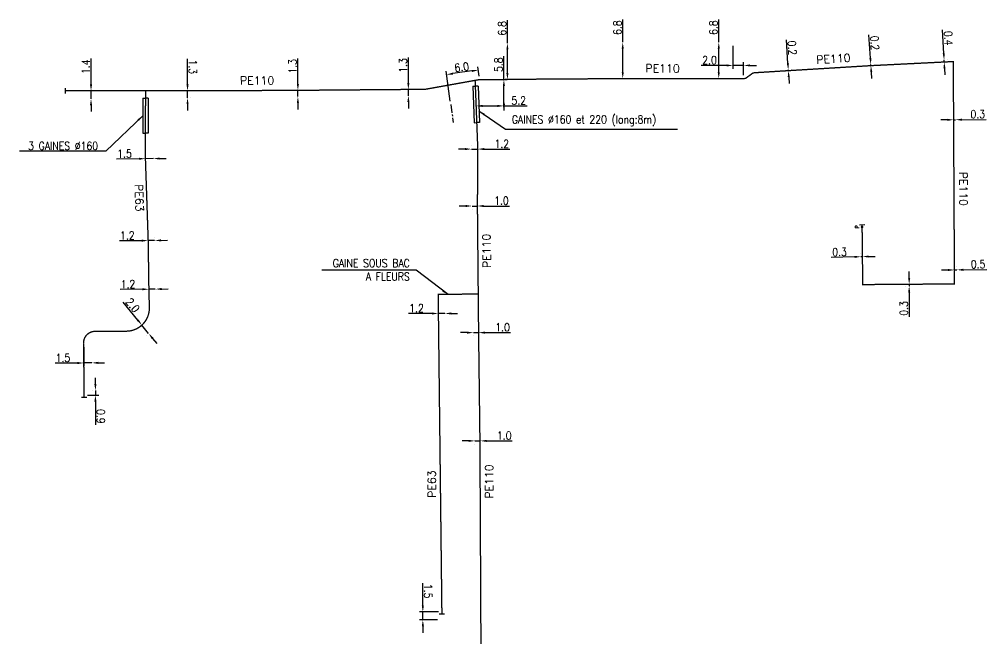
# Model space of a CAD drawing. Header units: millimetres. Extents: x 115991 to 117009, y 129000 to 129990.
# Drawn here: x 116352.8 to 116534, y 129768.2 to 129884.2 of the extents above; entities that cross this region are included whole.
import ezdxf
from ezdxf.enums import TextEntityAlignment as Align

# ---------------------------------------------------------------- set-up
doc = ezdxf.new("R2010")
doc.units = ezdxf.units.MM
doc.header["$PDMODE"] = 34
doc.linetypes.add('CENTER', pattern=[50.8, 31.75, -6.35, 6.35, -6.35])
doc.linetypes.add('L_25_PE', pattern=[2000, 1000, 1000])
doc.layers.get('0').update_dxf_attribs({"linetype": 'CONTINUOUS'})
doc.layers.get('DEFPOINTS').update_dxf_attribs({"linetype": 'CONTINUOUS'})
for name, color, linetype in [('L_150', 1, 'CONTINUOUS'), ('L_300', 7, 'CONTINUOUS'), ('L_340', 7, 'CONTINUOUS'), ('L_400', 7, 'CONTINUOUS')]:
    doc.layers.add(name, color=color, linetype=linetype)
doc.styles.add('G_ROMANS', font='ROMANS.SHX', dxfattribs={"width": 0.75})
doc.styles.get("Standard").update_dxf_attribs({"font": 'romans.shx', "width": 0.85})
doc.dimstyles.get("Standard").update_dxf_attribs({"dimtxt": 1.5, "dimasz": 1.2, "dimexe": 0.625, "dimexo": 0.625, "dimgap": 0.25, "dimtad": 1, "dimdec": 1, "dimzin": 0, "dimdsep": 46, "dimtxsty": 'Standard', "dimcen": -0.5, "dimadec": 0, "dimazin": 0, "dimtfac": 1, "dimtdec": 1, "dimtmove": 0, "dimatfit": 3, "dimfxl": 0, "dimtolj": 1, "dimtzin": 0, "dimarcsym": 0})

# ---------------------------------------------------------------- blocks, each defined once
blk = doc.blocks.new('*D6')
at = {"layer": 'DEFPOINTS', "color": 0, "linetype": 'Continuous', "transparency": 16777216}
for p in [(116431.28, 129829.11), (116431.28, 129829.11), (116432.48, 129829.11)]:
    blk.add_point(p, dxfattribs=at)
at = {"layer": 'L_150', "color": 0, "linetype": 'Continuous', "lineweight": -2, "transparency": 16777216}
for p, q in [((116430.08, 129829.11), (116425.68, 129829.11)), ((116432.48, 129829.11), (116431.28, 129829.11)), ((116433.68, 129829.11), (116434.88, 129829.11))]:
    blk.add_line(p, q, dxfattribs=at)
at = {"layer": 'L_150', "color": 0, "linetype": 'Continuous', "transparency": 16777216}
for points in [[(116430.08, 129829.31), (116430.08, 129828.91), (116431.28, 129829.11)], [(116433.68, 129829.31), (116433.68, 129828.91), (116432.48, 129829.11)]]:
    blk.add_solid(points, dxfattribs=at)
at = {"layer": 'L_150', "color": 0, "linetype": 'Continuous', "transparency": 16777216, "insert": (116427.18, 129830.11), "char_height": 1.5, "attachment_point": 5}
blk.add_mtext('\\A1;1.2', dxfattribs=at)
blk = doc.blocks.new('*D7')
at = {"layer": 'DEFPOINTS', "color": 0, "linetype": 'Continuous', "transparency": 16777216}
for p in [(116437.85, 129825.58), (116438.81, 129825.52), (116438.81, 129825.52)]:
    blk.add_point(p, dxfattribs=at)
at = {"layer": 'L_150', "color": 0, "linetype": 'Continuous', "lineweight": -2, "transparency": 16777216}
for p, q in [((116436.65, 129825.52), (116435.45, 129825.52)), ((116437.85, 129825.52), (116438.81, 129825.52)), ((116440.01, 129825.52), (116444.8, 129825.52)), ((116437.85, 129824.95), (116437.85, 129824.9))]:
    blk.add_line(p, q, dxfattribs=at)
at = {"layer": 'L_150', "color": 0, "linetype": 'Continuous', "transparency": 16777216}
for points in [[(116436.65, 129825.72), (116436.65, 129825.32), (116437.85, 129825.52)], [(116440.01, 129825.72), (116440.01, 129825.32), (116438.81, 129825.52)]]:
    blk.add_solid(points, dxfattribs=at)
at = {"layer": 'L_150', "color": 0, "linetype": 'Continuous', "transparency": 16777216, "insert": (116443.31, 129826.52), "char_height": 1.5, "attachment_point": 5}
blk.add_mtext('\\A1;1.0', dxfattribs=at)
blk = doc.blocks.new('*D8')
at = {"layer": 'DEFPOINTS', "color": 0, "linetype": 'Continuous', "transparency": 16777216}
for p in [(116366.19, 129870.87), (116366.19, 129870.87), (116366.19, 129869.35)]:
    blk.add_point(p, dxfattribs=at)
at = {"layer": 'L_150', "color": 0, "linetype": 'Continuous', "lineweight": -2, "transparency": 16777216}
for p, q in [((116366.19, 129872.07), (116366.19, 129876.89)), ((116366.19, 129869.35), (116366.19, 129870.87)), ((116366.19, 129868.15), (116366.19, 129866.95))]:
    blk.add_line(p, q, dxfattribs=at)
at = {"layer": 'L_150', "color": 0, "linetype": 'Continuous', "transparency": 16777216}
for points in [[(116365.99, 129872.07), (116366.39, 129872.07), (116366.19, 129870.87)], [(116365.99, 129868.15), (116366.39, 129868.15), (116366.19, 129869.35)]]:
    blk.add_solid(points, dxfattribs=at)
at = {"layer": 'L_150', "color": 0, "linetype": 'Continuous', "transparency": 16777216, "insert": (116365.19, 129875.37), "char_height": 1.5, "attachment_point": 5, "rotation": 90}
blk.add_mtext('\\A1;1.4', dxfattribs=at)
blk = doc.blocks.new('*D9')
at = {"layer": 'DEFPOINTS', "color": 0, "linetype": 'Continuous', "transparency": 16777216}
for p in [(116425.65, 129871.11), (116425.65, 129871.11), (116425.65, 129869.94)]:
    blk.add_point(p, dxfattribs=at)
at = {"layer": 'L_150', "color": 0, "linetype": 'Continuous', "lineweight": -2, "transparency": 16777216}
for p, q in [((116425.65, 129872.31), (116425.65, 129877.11)), ((116425.65, 129869.94), (116425.65, 129871.11)), ((116425.65, 129868.74), (116425.65, 129867.54))]:
    blk.add_line(p, q, dxfattribs=at)
at = {"layer": 'L_150', "color": 0, "linetype": 'Continuous', "transparency": 16777216}
for points in [[(116425.45, 129872.31), (116425.85, 129872.31), (116425.65, 129871.11)], [(116425.45, 129868.74), (116425.85, 129868.74), (116425.65, 129869.94)]]:
    blk.add_solid(points, dxfattribs=at)
at = {"layer": 'L_150', "color": 0, "linetype": 'Continuous', "transparency": 16777216, "insert": (116424.65, 129875.61), "char_height": 1.5, "attachment_point": 5, "rotation": 90}
blk.add_mtext('\\A1;1.3', dxfattribs=at)
blk = doc.blocks.new('*D41')
at = {"layer": 'DEFPOINTS', "color": 0, "linetype": 'Continuous', "transparency": 16777216}
for p in [(116404.95, 129870.94), (116404.95, 129870.94), (116404.95, 129869.76)]:
    blk.add_point(p, dxfattribs=at)
at = {"layer": 'L_150', "color": 0, "linetype": 'Continuous', "lineweight": -2, "transparency": 16777216}
for p, q in [((116404.95, 129872.14), (116404.95, 129876.93)), ((116404.95, 129869.76), (116404.95, 129870.94)), ((116404.95, 129868.56), (116404.95, 129867.36))]:
    blk.add_line(p, q, dxfattribs=at)
at = {"layer": 'L_150', "color": 0, "linetype": 'Continuous', "transparency": 16777216}
for points in [[(116404.75, 129872.14), (116405.15, 129872.14), (116404.95, 129870.94)], [(116404.75, 129868.56), (116405.15, 129868.56), (116404.95, 129869.76)]]:
    blk.add_solid(points, dxfattribs=at)
at = {"layer": 'L_150', "color": 0, "linetype": 'Continuous', "transparency": 16777216, "insert": (116403.95, 129875.44), "char_height": 1.5, "attachment_point": 5, "rotation": 90}
blk.add_mtext('\\A1;1.3', dxfattribs=at)
blk = doc.blocks.new('*D95')
at = {"layer": 'DEFPOINTS', "color": 0, "linetype": 'Continuous', "transparency": 16777216}
for p in [(116483.81, 129879.94), (116483.81, 129879.94), (116483.81, 129873.14)]:
    blk.add_point(p, dxfattribs=at)
at = {"layer": 'L_150', "color": 0, "linetype": 'Continuous', "lineweight": -2, "transparency": 16777216}
for p, q in [((116483.81, 129879.94), (116483.81, 129884.25)), ((116483.81, 129874.34), (116483.81, 129878.74))]:
    blk.add_line(p, q, dxfattribs=at)
at = {"layer": 'L_150', "color": 0, "linetype": 'Continuous', "transparency": 16777216}
for points in [[(116483.61, 129878.74), (116484.01, 129878.74), (116483.81, 129879.94)], [(116483.61, 129874.34), (116484.01, 129874.34), (116483.81, 129873.14)]]:
    blk.add_solid(points, dxfattribs=at)
at = {"layer": 'L_150', "color": 0, "linetype": 'Continuous', "transparency": 16777216, "insert": (116482.81, 129882.69), "char_height": 1.5, "attachment_point": 5, "rotation": 90}
blk.add_mtext('\\A1;6.8', dxfattribs=at)
blk = doc.blocks.new('*D96')
at = {"layer": 'DEFPOINTS', "color": 0, "linetype": 'Continuous', "transparency": 16777216}
for p in [(116465.82, 129879.94), (116465.82, 129879.94), (116465.82, 129873.14)]:
    blk.add_point(p, dxfattribs=at)
at = {"layer": 'L_150', "color": 0, "linetype": 'Continuous', "lineweight": -2, "transparency": 16777216}
for p, q in [((116465.82, 129879.94), (116465.82, 129884.25)), ((116465.82, 129874.34), (116465.82, 129878.74))]:
    blk.add_line(p, q, dxfattribs=at)
at = {"layer": 'L_150', "color": 0, "linetype": 'Continuous', "transparency": 16777216}
for points in [[(116465.62, 129878.74), (116466.02, 129878.74), (116465.82, 129879.94)], [(116465.62, 129874.34), (116466.02, 129874.34), (116465.82, 129873.14)]]:
    blk.add_solid(points, dxfattribs=at)
at = {"layer": 'L_150', "color": 0, "linetype": 'Continuous', "transparency": 16777216, "insert": (116464.82, 129882.69), "char_height": 1.5, "attachment_point": 5, "rotation": 90}
blk.add_mtext('\\A1;6.8', dxfattribs=at)
blk = doc.blocks.new('*D97')
at = {"layer": 'DEFPOINTS', "color": 0, "linetype": 'Continuous', "transparency": 16777216}
for p in [(116444.21, 129879.8), (116444.21, 129879.8), (116444.21, 129873)]:
    blk.add_point(p, dxfattribs=at)
at = {"layer": 'L_150', "color": 0, "linetype": 'Continuous', "lineweight": -2, "transparency": 16777216}
for p, q in [((116444.21, 129879.8), (116444.21, 129884.11)), ((116444.21, 129874.2), (116444.21, 129878.6))]:
    blk.add_line(p, q, dxfattribs=at)
at = {"layer": 'L_150', "color": 0, "linetype": 'Continuous', "transparency": 16777216}
for points in [[(116444.01, 129878.6), (116444.41, 129878.6), (116444.21, 129879.8)], [(116444.01, 129874.2), (116444.41, 129874.2), (116444.21, 129873)]]:
    blk.add_solid(points, dxfattribs=at)
at = {"layer": 'L_150', "color": 0, "linetype": 'Continuous', "transparency": 16777216, "insert": (116443.21, 129882.56), "char_height": 1.5, "attachment_point": 5, "rotation": 90}
blk.add_mtext('\\A1;6.8', dxfattribs=at)
blk = doc.blocks.new('*D98')
at = {"layer": 'DEFPOINTS', "color": 0, "linetype": 'Continuous', "transparency": 16777216}
for p in [(116486.47, 129879.94), (116486.47, 129875.61), (116488.47, 129873.14)]:
    blk.add_point(p, dxfattribs=at)
at = {"layer": 'L_150', "color": 0, "linetype": 'Continuous', "lineweight": -2, "transparency": 16777216}
for p, q in [((116486.47, 129879.31), (116486.47, 129874.98)), ((116488.47, 129873.76), (116488.47, 129876.23)), ((116485.27, 129875.61), (116480.5, 129875.61)), ((116488.47, 129875.61), (116486.47, 129875.61)), ((116489.67, 129875.61), (116490.87, 129875.61))]:
    blk.add_line(p, q, dxfattribs=at)
at = {"layer": 'L_150', "color": 0, "linetype": 'Continuous', "transparency": 16777216}
for points in [[(116485.27, 129875.81), (116485.27, 129875.41), (116486.47, 129875.61)], [(116489.67, 129875.81), (116489.67, 129875.41), (116488.47, 129875.61)]]:
    blk.add_solid(points, dxfattribs=at)
at = {"layer": 'L_150', "color": 0, "linetype": 'Continuous', "transparency": 16777216, "insert": (116482.09, 129876.61), "char_height": 1.5, "attachment_point": 5}
blk.add_mtext('\\A1;2.0', dxfattribs=at)
blk = doc.blocks.new('*D99')
at = {"layer": 'DEFPOINTS', "color": 0, "linetype": 'Continuous', "transparency": 16777216}
for p in [(116439, 129872.96), (116443.55, 129867.16), (116443.55, 129867.16)]:
    blk.add_point(p, dxfattribs=at)
at = {"layer": 'L_150', "color": 0, "linetype": 'Continuous', "lineweight": -2, "transparency": 16777216}
for p, q in [((116443.55, 129872.96), (116443.55, 129877.33)), ((116439.62, 129872.96), (116444.17, 129872.96)), ((116443.55, 129868.36), (116443.55, 129871.76))]:
    blk.add_line(p, q, dxfattribs=at)
at = {"layer": 'L_150', "color": 0, "linetype": 'Continuous', "transparency": 16777216}
for points in [[(116443.35, 129871.76), (116443.75, 129871.76), (116443.55, 129872.96)], [(116443.35, 129868.36), (116443.75, 129868.36), (116443.55, 129867.16)]]:
    blk.add_solid(points, dxfattribs=at)
at = {"layer": 'L_150', "color": 0, "linetype": 'Continuous', "transparency": 16777216, "insert": (116442.55, 129875.75), "char_height": 1.5, "attachment_point": 5, "rotation": 90}
blk.add_mtext('\\A1;5.8', dxfattribs=at)
blk = doc.blocks.new('*D100')
at = {"layer": 'DEFPOINTS', "color": 0, "linetype": 'Continuous', "transparency": 16777216}
for p in [(116432.81, 129873.9), (116439, 129872.96), (116433.59, 129868.31)]:
    blk.add_point(p, dxfattribs=at)
at = {"layer": 'L_150', "color": 0, "linetype": 'Continuous', "lineweight": -2, "transparency": 16777216}
for p, q in [((116433.5, 129868.93), (116432.72, 129874.52)), ((116437.56, 129874.57), (116434, 129874.07)), ((116438.91, 129873.58), (116438.66, 129875.35))]:
    blk.add_line(p, q, dxfattribs=at)
at = {"layer": 'L_150', "color": 0, "linetype": 'Continuous', "transparency": 16777216}
for points in [[(116437.53, 129874.77), (116437.59, 129874.37), (116438.75, 129874.74)], [(116433.97, 129874.27), (116434.02, 129873.87), (116432.81, 129873.9)]]:
    blk.add_solid(points, dxfattribs=at)
at = {"layer": 'L_150', "color": 0, "linetype": 'Continuous', "transparency": 16777216, "insert": (116435.64, 129875.31), "char_height": 1.5, "attachment_point": 5, "rotation": 7.9682}
blk.add_mtext('\\A1;6.0', dxfattribs=at)
blk = doc.blocks.new('*D101')
at = {"layer": 'DEFPOINTS', "color": 0, "linetype": 'Continuous', "transparency": 16777216}
for p in [(116438.35, 129868.02), (116443.55, 129868.02), (116443.55, 129867.16)]:
    blk.add_point(p, dxfattribs=at)
at = {"layer": 'L_150', "color": 0, "linetype": 'Continuous', "lineweight": -2, "transparency": 16777216}
for p, q in [((116439.55, 129868.02), (116442.35, 129868.02)), ((116443.55, 129867.79), (116443.55, 129868.64)), ((116443.55, 129868.02), (116447.92, 129868.02))]:
    blk.add_line(p, q, dxfattribs=at)
at = {"layer": 'L_150', "color": 0, "linetype": 'Continuous', "transparency": 16777216}
for points in [[(116439.55, 129868.22), (116439.55, 129867.82), (116438.35, 129868.02)], [(116442.35, 129868.22), (116442.35, 129867.82), (116443.55, 129868.02)]]:
    blk.add_solid(points, dxfattribs=at)
at = {"layer": 'L_150', "color": 0, "linetype": 'Continuous', "transparency": 16777216, "insert": (116446.33, 129869.02), "char_height": 1.5, "attachment_point": 5}
blk.add_mtext('\\A1;5.2', dxfattribs=at)
blk = doc.blocks.new('L_340_07')
at = {"color": 0, "linetype": 'Continuous', "const_width": 0.25, "flags": 128}
blk.add_lwpolyline([(0, 0), (1.25, 0)], dxfattribs=at)
at = {"color": 0, "linetype": 'Continuous', "flags": 128}
blk.add_lwpolyline([(1.25, -0.5), (1.25, 0.5)], dxfattribs=at)
at = {"color": 0, "linetype": 'Continuous', "style": 'G_ROMANS', "width": 0.75, "flags": 3}
for tag, p in [('DEF_LEG', (0.72, -3.47)), ('DEF_COUP', (0.72, -5.97)), ('DEF_TYPE', (0.72, -8.47))]:
    blk.add_attdef(tag, text='', height=1.2, dxfattribs=at).set_placement(p, align=Align.MIDDLE)
blk = doc.blocks.new('L_300_12')
at = {"color": 0, "linetype": 'Continuous', "const_width": 0.497, "flags": 128}
blk.add_lwpolyline([(-0.25, 0, 1), (0.25, 0, 1)], format="xyb", close=True, dxfattribs=at)
at = {"color": 0, "linetype": 'Continuous', "style": 'G_ROMANS', "width": 0.75}
blk.add_text('P', height=1.5, dxfattribs=at).set_placement((0, 1.85), align=Align.MIDDLE)
at = {"color": 0, "linetype": 'Continuous', "style": 'G_ROMANS', "width": 0.75, "flags": 3}
for tag, p in [('DEF_COUP', (0, -7.5)), ('DEF_LEG', (0, -5)), ('DEF_TYPE', (0, -10))]:
    blk.add_attdef(tag, text='', height=1.2, dxfattribs=at).set_placement(p, align=Align.MIDDLE)
blk = doc.blocks.new('*D102')
at = {"layer": 'DEFPOINTS', "color": 0, "linetype": 'Continuous', "transparency": 16777216}
for p in [(116376.9, 129842.78), (116378.1, 129842.79), (116378.1, 129842.79)]:
    blk.add_point(p, dxfattribs=at)
at = {"layer": 'L_150', "color": 0, "linetype": 'Continuous', "lineweight": -2, "transparency": 16777216}
for p, q in [((116375.7, 129842.76), (116371.51, 129842.7)), ((116376.89, 129843.4), (116376.89, 129843.4)), ((116378.1, 129842.79), (116376.9, 129842.78)), ((116378.09, 129843.42), (116378.09, 129843.42)), ((116379.3, 129842.81), (116380.5, 129842.83))]:
    blk.add_line(p, q, dxfattribs=at)
at = {"layer": 'L_150', "color": 0, "linetype": 'Continuous', "transparency": 16777216}
for points in [[(116375.7, 129842.96), (116375.7, 129842.56), (116376.9, 129842.78)], [(116379.3, 129843.01), (116379.3, 129842.61), (116378.1, 129842.79)]]:
    blk.add_solid(points, dxfattribs=at)
at = {"layer": 'L_150', "color": 0, "linetype": 'Continuous', "transparency": 16777216, "insert": (116372.99, 129843.72), "char_height": 1.5, "attachment_point": 5, "rotation": 0.813}
blk.add_mtext('\\A1;1.2', dxfattribs=at)
blk = doc.blocks.new('*D103')
at = {"layer": 'DEFPOINTS', "color": 0, "linetype": 'Continuous', "transparency": 16777216}
for p in [(116377.03, 129833.66), (116378.23, 129833.68), (116378.23, 129833.68)]:
    blk.add_point(p, dxfattribs=at)
at = {"layer": 'L_150', "color": 0, "linetype": 'Continuous', "lineweight": -2, "transparency": 16777216}
for p, q in [((116375.83, 129833.65), (116371.64, 129833.59)), ((116378.23, 129833.68), (116377.03, 129833.66)), ((116379.43, 129833.7), (116380.63, 129833.72))]:
    blk.add_line(p, q, dxfattribs=at)
at = {"layer": 'L_150', "color": 0, "linetype": 'Continuous', "transparency": 16777216}
for points in [[(116375.83, 129833.85), (116375.83, 129833.45), (116377.03, 129833.66)], [(116379.43, 129833.9), (116379.43, 129833.5), (116378.23, 129833.68)]]:
    blk.add_solid(points, dxfattribs=at)
at = {"layer": 'L_150', "color": 0, "linetype": 'Continuous', "transparency": 16777216, "insert": (116373.12, 129834.61), "char_height": 1.5, "attachment_point": 5, "rotation": 0.813}
blk.add_mtext('\\A1;1.2', dxfattribs=at)
blk = doc.blocks.new('*D104')
at = {"layer": 'DEFPOINTS', "color": 0, "linetype": 'Continuous', "transparency": 16777216}
for p in [(116364.8, 129823.42), (116366.34, 129819.85), (116366.34, 129819.85)]:
    blk.add_point(p, dxfattribs=at)
at = {"layer": 'L_150', "color": 0, "linetype": 'Continuous', "lineweight": -2, "transparency": 16777216}
for p, q in [((116364.81, 129822.8), (116364.84, 129819.21)), ((116363.64, 129819.82), (116359.45, 129819.79)), ((116366.34, 129819.85), (116364.84, 129819.84)), ((116367.54, 129819.86), (116368.74, 129819.87))]:
    blk.add_line(p, q, dxfattribs=at)
at = {"layer": 'L_150', "color": 0, "linetype": 'Continuous', "transparency": 16777216}
for points in [[(116363.63, 129820.02), (116363.64, 129819.62), (116364.84, 129819.84)], [(116367.53, 129820.06), (116367.54, 129819.66), (116366.34, 129819.85)]]:
    blk.add_solid(points, dxfattribs=at)
at = {"layer": 'L_150', "color": 0, "linetype": 'Continuous', "transparency": 16777216, "insert": (116360.93, 129820.8), "char_height": 1.5, "attachment_point": 5, "rotation": 0.5362}
blk.add_mtext('\\A1;1.5', dxfattribs=at)
blk = doc.blocks.new('*D105')
at = {"layer": 'DEFPOINTS', "color": 0, "linetype": 'Continuous', "transparency": 16777216}
for p in [(116367.01, 129814.68), (116367.01, 129814.68), (116364.89, 129813.78)]:
    blk.add_point(p, dxfattribs=at)
at = {"layer": 'L_340', "color": 0, "linetype": 'Continuous', "lineweight": -2, "transparency": 16777216}
for p, q in [((116367.01, 129815.88), (116367.01, 129817.08)), ((116366.38, 129814.68), (116366.38, 129814.68)), ((116367.01, 129814.68), (116367.01, 129813.78)), ((116365.52, 129813.78), (116367.64, 129813.79)), ((116367.01, 129812.58), (116367.02, 129808.27))]:
    blk.add_line(p, q, dxfattribs=at)
at = {"layer": 'L_340', "color": 0, "linetype": 'Continuous', "transparency": 16777216}
for points in [[(116367.21, 129815.88), (116366.81, 129815.88), (116367.01, 129814.68)], [(116367.21, 129812.58), (116366.81, 129812.58), (116367.01, 129813.78)]]:
    blk.add_solid(points, dxfattribs=at)
at = {"layer": 'L_340', "color": 0, "linetype": 'Continuous', "transparency": 16777216, "insert": (116368.02, 129809.83), "char_height": 1.5, "attachment_point": 5, "rotation": 270.1043}
blk.add_mtext('\\A1;0.9', dxfattribs=at)
blk = doc.blocks.new('*D106')
at = {"layer": 'DEFPOINTS', "color": 0, "linetype": 'Continuous', "transparency": 16777216}
for p in [(116431.93, 129773.17), (116428.36, 129771.67), (116431.75, 129771.67)]:
    blk.add_point(p, dxfattribs=at)
at = {"layer": 'L_300', "color": 0, "linetype": 'Continuous', "lineweight": -2, "transparency": 16777216}
for p, q in [((116428.36, 129774.37), (116428.36, 129778.56)), ((116431.31, 129773.17), (116427.74, 129773.17)), ((116428.36, 129771.67), (116428.36, 129773.17)), ((116431.13, 129771.67), (116427.74, 129771.67)), ((116428.37, 129770.47), (116428.37, 129769.27))]:
    blk.add_line(p, q, dxfattribs=at)
at = {"layer": 'L_300', "color": 0, "linetype": 'Continuous', "transparency": 16777216}
for points in [[(116428.56, 129774.37), (116428.16, 129774.37), (116428.36, 129773.17)], [(116428.57, 129770.47), (116428.17, 129770.47), (116428.36, 129771.67)]]:
    blk.add_solid(points, dxfattribs=at)
at = {"layer": 'L_300', "color": 0, "linetype": 'Continuous', "transparency": 16777216, "insert": (116429.36, 129777.07), "char_height": 1.5, "attachment_point": 5, "rotation": 270.0421}
blk.add_mtext('\\A1;1.5', dxfattribs=at)
blk = doc.blocks.new('*D581')
at = {"layer": 'DEFPOINTS', "color": 0, "linetype": 'Continuous', "transparency": 16777216}
for p in [(116384.27, 129870.85), (116384.27, 129869.55), (116384.27, 129869.55)]:
    blk.add_point(p, dxfattribs=at)
at = {"layer": 'L_150', "color": 0, "linetype": 'Continuous', "lineweight": -2, "transparency": 16777216}
for p, q in [((116384.27, 129872.05), (116384.27, 129876.84)), ((116384.27, 129869.55), (116384.27, 129870.85)), ((116384.9, 129870.85), (116384.9, 129870.85)), ((116384.9, 129869.55), (116384.9, 129869.55)), ((116384.27, 129868.35), (116384.27, 129867.15))]:
    blk.add_line(p, q, dxfattribs=at)
at = {"layer": 'L_150', "color": 0, "linetype": 'Continuous', "transparency": 16777216}
for points in [[(116384.47, 129872.05), (116384.07, 129872.05), (116384.27, 129870.85)], [(116384.47, 129868.35), (116384.07, 129868.35), (116384.27, 129869.55)]]:
    blk.add_solid(points, dxfattribs=at)
at = {"layer": 'L_150', "color": 0, "linetype": 'Continuous', "transparency": 16777216, "insert": (116385.27, 129875.35), "char_height": 1.5, "attachment_point": 5, "rotation": 270.0009}
blk.add_mtext('\\A1;1.3', dxfattribs=at)
blk = doc.blocks.new('*D582')
at = {"layer": 'DEFPOINTS', "color": 0, "linetype": 'Continuous', "transparency": 16777216}
for p in [(116376.38, 129858.13), (116377.88, 129858.15), (116377.88, 129858.15)]:
    blk.add_point(p, dxfattribs=at)
at = {"layer": 'L_150', "color": 0, "linetype": 'Continuous', "lineweight": -2, "transparency": 16777216}
for p, q in [((116375.18, 129858.11), (116370.99, 129858.05)), ((116377.88, 129858.15), (116376.38, 129858.13)), ((116379.08, 129858.16), (116380.28, 129858.18))]:
    blk.add_line(p, q, dxfattribs=at)
at = {"layer": 'L_150', "color": 0, "linetype": 'Continuous', "transparency": 16777216}
for points in [[(116375.18, 129858.31), (116375.18, 129857.91), (116376.38, 129858.13)], [(116379.08, 129858.36), (116379.08, 129857.96), (116377.88, 129858.15)]]:
    blk.add_solid(points, dxfattribs=at)
at = {"layer": 'L_150', "color": 0, "linetype": 'Continuous', "transparency": 16777216, "insert": (116372.47, 129859.07), "char_height": 1.5, "attachment_point": 5, "rotation": 0.813}
blk.add_mtext('\\A1;1.5', dxfattribs=at)
blk = doc.blocks.new('*D583')
at = {"layer": 'DEFPOINTS', "color": 0, "linetype": 'Continuous', "transparency": 16777216}
for p in [(116375.72, 129826.93), (116376.98, 129825.37), (116376.98, 129825.37)]:
    blk.add_point(p, dxfattribs=at)
at = {"layer": 'L_150', "color": 0, "linetype": 'Continuous', "lineweight": -2, "transparency": 16777216}
for p, q in [((116374.97, 129827.86), (116372.22, 129831.26)), ((116375.23, 129826.54), (116375.23, 129826.54)), ((116376.98, 129825.37), (116375.72, 129826.93)), ((116376.49, 129824.98), (116376.49, 129824.98)), ((116377.73, 129824.44), (116378.49, 129823.51))]:
    blk.add_line(p, q, dxfattribs=at)
at = {"layer": 'L_150', "color": 0, "linetype": 'Continuous', "transparency": 16777216}
for points in [[(116375.12, 129827.99), (116374.81, 129827.74), (116375.72, 129826.93)], [(116377.89, 129824.57), (116377.58, 129824.31), (116376.98, 129825.37)]]:
    blk.add_solid(points, dxfattribs=at)
at = {"layer": 'L_150', "color": 0, "linetype": 'Continuous', "transparency": 16777216, "insert": (116373.99, 129830.66), "char_height": 1.5, "attachment_point": 5, "rotation": 308.9436}
blk.add_mtext('\\A1;2.0', dxfattribs=at)
blk = doc.blocks.new('*D584')
at = {"layer": 'DEFPOINTS', "color": 0, "linetype": 'Continuous', "transparency": 16777216}
for p in [(116437.46, 129859.93), (116437.46, 129859.93), (116438.66, 129859.93)]:
    blk.add_point(p, dxfattribs=at)
at = {"layer": 'L_150', "color": 0, "linetype": 'Continuous', "lineweight": -2, "transparency": 16777216}
for p, q in [((116436.26, 129859.93), (116435.06, 129859.93)), ((116437.46, 129860.56), (116437.46, 129860.56)), ((116437.46, 129859.93), (116438.66, 129859.93)), ((116438.66, 129860.56), (116438.66, 129860.56)), ((116439.86, 129859.93), (116444.66, 129859.93))]:
    blk.add_line(p, q, dxfattribs=at)
at = {"layer": 'L_150', "color": 0, "linetype": 'Continuous', "transparency": 16777216}
for points in [[(116436.26, 129860.13), (116436.26, 129859.73), (116437.46, 129859.93)], [(116439.86, 129860.13), (116439.86, 129859.73), (116438.66, 129859.93)]]:
    blk.add_solid(points, dxfattribs=at)
at = {"layer": 'L_150', "color": 0, "linetype": 'Continuous', "transparency": 16777216, "insert": (116443.16, 129860.93), "char_height": 1.5, "attachment_point": 5, "rotation": 359.9965}
blk.add_mtext('\\A1;1.2', dxfattribs=at)
blk = doc.blocks.new('*D585')
at = {"layer": 'DEFPOINTS', "color": 0, "linetype": 'Continuous', "transparency": 16777216}
for p in [(116437.59, 129849.26), (116437.59, 129849.26), (116438.59, 129849.26)]:
    blk.add_point(p, dxfattribs=at)
at = {"layer": 'L_150', "color": 0, "linetype": 'Continuous', "lineweight": -2, "transparency": 16777216}
for p, q in [((116436.39, 129849.26), (116435.19, 129849.26)), ((116437.59, 129849.26), (116438.59, 129849.26)), ((116439.79, 129849.26), (116444.58, 129849.26)), ((116437.59, 129848.63), (116437.59, 129848.63)), ((116438.59, 129848.63), (116438.59, 129848.63))]:
    blk.add_line(p, q, dxfattribs=at)
at = {"layer": 'L_150', "color": 0, "linetype": 'Continuous', "transparency": 16777216}
for points in [[(116436.39, 129849.46), (116436.39, 129849.06), (116437.59, 129849.26)], [(116439.79, 129849.46), (116439.79, 129849.06), (116438.59, 129849.26)]]:
    blk.add_solid(points, dxfattribs=at)
at = {"layer": 'L_150', "color": 0, "linetype": 'Continuous', "transparency": 16777216, "insert": (116443.09, 129850.26), "char_height": 1.5, "attachment_point": 5, "rotation": 0.0034}
blk.add_mtext('\\A1;1.0', dxfattribs=at)
blk = doc.blocks.new('*D586')
at = {"layer": 'DEFPOINTS', "color": 0, "linetype": 'Continuous', "transparency": 16777216}
for p in [(116438.06, 129805.28), (116438.06, 129805.28), (116439.06, 129805.28)]:
    blk.add_point(p, dxfattribs=at)
at = {"layer": 'L_150', "color": 0, "linetype": 'Continuous', "lineweight": -2, "transparency": 16777216}
for p, q in [((116436.92, 129805.23), (116435.72, 129805.23)), ((116438.12, 129805.23), (116439.12, 129805.23)), ((116438.12, 129804.6), (116438.12, 129804.6)), ((116439.12, 129804.6), (116439.12, 129804.6)), ((116440.32, 129805.23), (116445.11, 129805.23))]:
    blk.add_line(p, q, dxfattribs=at)
at = {"layer": 'L_150', "color": 0, "linetype": 'Continuous', "transparency": 16777216}
for points in [[(116436.92, 129805.43), (116436.92, 129805.03), (116438.12, 129805.23)], [(116440.32, 129805.43), (116440.32, 129805.03), (116439.12, 129805.23)]]:
    blk.add_solid(points, dxfattribs=at)
at = {"layer": 'L_150', "color": 0, "linetype": 'Continuous', "transparency": 16777216, "insert": (116443.62, 129806.23), "char_height": 1.5, "attachment_point": 5, "rotation": 360}
blk.add_mtext('\\A1;1.0', dxfattribs=at)
blk = doc.blocks.new('*D617')
at = {"layer": 'DEFPOINTS', "color": 0, "linetype": 'Continuous', "transparency": 16777216}
for p in [(116496.84, 129874.79), (116496.84, 129874.79), (116496.85, 129874.63)]:
    blk.add_point(p, dxfattribs=at)
at = {"layer": 'L_150', "color": 0, "linetype": 'Continuous', "lineweight": -2, "transparency": 16777216}
for p, q in [((116496.76, 129875.98), (116496.48, 129880.42)), ((116496.85, 129874.63), (116496.84, 129874.79)), ((116497.46, 129874.83), (116497.46, 129874.83)), ((116497.47, 129874.67), (116497.47, 129874.67)), ((116496.93, 129873.43), (116497, 129872.23))]:
    blk.add_line(p, q, dxfattribs=at)
at = {"layer": 'L_150', "color": 0, "linetype": 'Continuous', "transparency": 16777216}
for points in [[(116496.96, 129876), (116496.56, 129875.97), (116496.84, 129874.79)], [(116497.13, 129873.44), (116496.73, 129873.42), (116496.85, 129874.63)]]:
    blk.add_solid(points, dxfattribs=at)
at = {"layer": 'L_150', "color": 0, "linetype": 'Continuous', "transparency": 16777216, "insert": (116497.58, 129878.9), "char_height": 1.5, "attachment_point": 5, "rotation": 273.6703}
blk.add_mtext('\\A1;0.2', dxfattribs=at)
blk = doc.blocks.new('*D618')
at = {"layer": 'DEFPOINTS', "color": 0, "linetype": 'Continuous', "transparency": 16777216}
for p in [(116526.03, 129876.66), (116526.05, 129876.25), (116526.05, 129876.25)]:
    blk.add_point(p, dxfattribs=at)
at = {"layer": 'L_150', "color": 0, "linetype": 'Continuous', "lineweight": -2, "transparency": 16777216}
for p, q in [((116525.97, 129877.86), (116525.76, 129882.28)), ((116526.05, 129876.25), (116526.03, 129876.66)), ((116526.65, 129876.69), (116526.65, 129876.69)), ((116526.67, 129876.28), (116526.67, 129876.28)), ((116526.1, 129875.05), (116526.16, 129873.86))]:
    blk.add_line(p, q, dxfattribs=at)
at = {"layer": 'L_150', "color": 0, "linetype": 'Continuous', "transparency": 16777216}
for points in [[(116526.17, 129877.87), (116525.77, 129877.85), (116526.03, 129876.66)], [(116526.3, 129875.06), (116525.9, 129875.04), (116526.05, 129876.25)]]:
    blk.add_solid(points, dxfattribs=at)
at = {"layer": 'L_150', "color": 0, "linetype": 'Continuous', "transparency": 16777216, "insert": (116526.83, 129880.72), "char_height": 1.5, "attachment_point": 5, "rotation": 272.741}
blk.add_mtext('\\A1;0.4', dxfattribs=at)
blk = doc.blocks.new('*D619')
at = {"layer": 'DEFPOINTS', "color": 0, "linetype": 'Continuous', "transparency": 16777216}
for p in [(116512.3, 129875.78), (116512.3, 129875.78), (116512.31, 129875.57)]:
    blk.add_point(p, dxfattribs=at)
at = {"layer": 'L_150', "color": 0, "linetype": 'Continuous', "lineweight": -2, "transparency": 16777216}
for p, q in [((116512.22, 129876.97), (116511.94, 129881.34)), ((116512.31, 129875.57), (116512.3, 129875.78)), ((116512.39, 129874.37), (116512.46, 129873.17))]:
    blk.add_line(p, q, dxfattribs=at)
at = {"layer": 'L_150', "color": 0, "linetype": 'Continuous', "transparency": 16777216}
for points in [[(116512.42, 129876.99), (116512.02, 129876.96), (116512.3, 129875.78)], [(116512.59, 129874.38), (116512.19, 129874.36), (116512.31, 129875.57)]]:
    blk.add_solid(points, dxfattribs=at)
at = {"layer": 'L_150', "color": 0, "linetype": 'Continuous', "transparency": 16777216, "insert": (116513.04, 129879.82), "char_height": 1.5, "attachment_point": 5, "rotation": 273.6703}
blk.add_mtext('\\A1;0.2', dxfattribs=at)
blk = doc.blocks.new('*D620')
at = {"layer": 'DEFPOINTS', "color": 0, "linetype": 'Continuous', "transparency": 16777216}
for p in [(116527.81, 129865.42), (116528.16, 129865.43), (116528.16, 129865.43)]:
    blk.add_point(p, dxfattribs=at)
at = {"layer": 'L_150', "color": 0, "linetype": 'Continuous', "lineweight": -2, "transparency": 16777216}
for p, q in [((116526.61, 129865.41), (116525.41, 129865.39)), ((116527.81, 129865.42), (116528.16, 129865.43)), ((116529.36, 129865.44), (116533.93, 129865.49))]:
    blk.add_line(p, q, dxfattribs=at)
at = {"layer": 'L_150', "color": 0, "linetype": 'Continuous', "transparency": 16777216}
for points in [[(116526.61, 129865.61), (116526.62, 129865.21), (116527.81, 129865.42)], [(116529.36, 129865.64), (116529.37, 129865.24), (116528.16, 129865.43)]]:
    blk.add_solid(points, dxfattribs=at)
at = {"layer": 'L_150', "color": 0, "linetype": 'Continuous', "transparency": 16777216, "insert": (116532.34, 129866.48), "char_height": 1.5, "attachment_point": 5, "rotation": 0.6708}
blk.add_mtext('\\A1;0.3', dxfattribs=at)
blk = doc.blocks.new('*D621')
at = {"layer": 'DEFPOINTS', "color": 0, "linetype": 'Continuous', "transparency": 16777216}
for p in [(116527.96, 129837.28), (116528.44, 129837.29), (116528.44, 129837.29)]:
    blk.add_point(p, dxfattribs=at)
at = {"layer": 'L_150', "color": 0, "linetype": 'Continuous', "lineweight": -2, "transparency": 16777216}
for p, q in [((116526.76, 129837.26), (116525.56, 129837.25)), ((116527.95, 129837.9), (116527.95, 129837.9)), ((116527.96, 129837.28), (116528.44, 129837.29)), ((116528.43, 129837.91), (116528.43, 129837.91)), ((116529.64, 129837.3), (116534.01, 129837.35))]:
    blk.add_line(p, q, dxfattribs=at)
at = {"layer": 'L_150', "color": 0, "linetype": 'Continuous', "transparency": 16777216}
for points in [[(116526.76, 129837.46), (116526.76, 129837.06), (116527.96, 129837.28)], [(116529.63, 129837.5), (116529.64, 129837.1), (116528.44, 129837.29)]]:
    blk.add_solid(points, dxfattribs=at)
at = {"layer": 'L_150', "color": 0, "linetype": 'Continuous', "transparency": 16777216, "insert": (116532.41, 129838.33), "char_height": 1.5, "attachment_point": 5, "rotation": 0.6946}
blk.add_mtext('\\A1;0.5', dxfattribs=at)
blk = doc.blocks.new('*D622')
at = {"layer": 'DEFPOINTS', "color": 0, "linetype": 'Continuous', "transparency": 16777216}
for p in [(116519.49, 129834.59), (116519.49, 129834.59), (116519.49, 129834.25)]:
    blk.add_point(p, dxfattribs=at)
at = {"layer": 'L_150', "color": 0, "linetype": 'Continuous', "lineweight": -2, "transparency": 16777216}
for p, q in [((116519.49, 129835.79), (116519.49, 129836.99)), ((116518.87, 129834.59), (116518.87, 129834.59)), ((116519.49, 129834.59), (116519.49, 129834.25)), ((116518.87, 129834.25), (116518.87, 129834.25)), ((116519.49, 129833.05), (116519.49, 129828.48))]:
    blk.add_line(p, q, dxfattribs=at)
at = {"layer": 'L_150', "color": 0, "linetype": 'Continuous', "transparency": 16777216}
for points in [[(116519.29, 129835.79), (116519.69, 129835.79), (116519.49, 129834.59)], [(116519.29, 129833.05), (116519.69, 129833.05), (116519.49, 129834.25)]]:
    blk.add_solid(points, dxfattribs=at)
at = {"layer": 'L_150', "color": 0, "linetype": 'Continuous', "transparency": 16777216, "insert": (116518.49, 129830.06), "char_height": 1.5, "attachment_point": 5, "rotation": 89.9735}
blk.add_mtext('\\A1;0.3', dxfattribs=at)
blk = doc.blocks.new('*D623')
at = {"layer": 'DEFPOINTS', "color": 0, "linetype": 'Continuous', "transparency": 16777216}
for p in [(116510.45, 129839.75), (116510.73, 129839.76), (116510.73, 129839.76)]:
    blk.add_point(p, dxfattribs=at)
at = {"layer": 'L_150', "color": 0, "linetype": 'Continuous', "lineweight": -2, "transparency": 16777216}
for p, q in [((116510.44, 129840.37), (116510.44, 129840.37)), ((116510.71, 129840.38), (116510.71, 129840.38)), ((116509.25, 129839.72), (116504.88, 129839.6)), ((116510.73, 129839.76), (116510.45, 129839.75)), ((116511.93, 129839.79), (116513.12, 129839.82))]:
    blk.add_line(p, q, dxfattribs=at)
at = {"layer": 'L_150', "color": 0, "linetype": 'Continuous', "transparency": 16777216}
for points in [[(116509.25, 129839.92), (116509.26, 129839.52), (116510.45, 129839.75)], [(116511.92, 129839.99), (116511.93, 129839.59), (116510.73, 129839.76)]]:
    blk.add_solid(points, dxfattribs=at)
at = {"layer": 'L_150', "color": 0, "linetype": 'Continuous', "transparency": 16777216, "insert": (116506.44, 129840.64), "char_height": 1.5, "attachment_point": 5, "rotation": 1.5436}
blk.add_mtext('\\A1;0.3', dxfattribs=at)

msp = doc.modelspace()

# ---------------------------------------------------------------- linework, layer by layer
at = {"layer": 'L_150'}
msp.add_line((116443.55, 129868.59), (116443.55, 129867.16), dxfattribs=at)
at = {"layer": 'L_150', "linetype": 'L_25_PE', "const_width": 0.25, "flags": 128}
msp.add_lwpolyline([(116361.72, 129870.87), (116366.19, 129870.87), (116376.4, 129870.86), (116384.27, 129870.85), (116404.95, 129870.94), (116425.65, 129871.11), (116428.62, 129871.1), (116439, 129872.96), (116439, 129872.96), (116443.55, 129872.96), (116444.21, 129873), (116465.82, 129873.14), (116483.81, 129873.14), (116488.47, 129873.14, 0.114627), (116488.91, 129873.24), (116490.15, 129874.14, -0.099277), (116490.53, 129874.24), (116496.85, 129874.63), (116512.31, 129875.57), (116526.05, 129876.25), (116527.76, 129876.34), (116527.81, 129865.42), (116527.96, 129837.28), (116527.97, 129834.65), (116519.49, 129834.59), (116510.78, 129834.53), (116510.73, 129839.76), (116510.67, 129845.32)], format="xyb", dxfattribs=at)
msp.add_lwpolyline([(116438.16, 129872.81), (116438.35, 129868.02), (116438.66, 129859.93), (116438.59, 129849.26), (116438.81, 129825.52), (116439.06, 129805.28), (116439.06, 129805.28), (116439.41, 129734.24), (116440.23, 129731.02)], dxfattribs=at)
at = {"layer": 'L_150', "linetype": 'L_25_PE', "flags": 128}
for points in [[(116376.4, 129870.86, 0.25, 0.25, 0), (116376.38, 129858.13, 0.25, 0.25, 0), (116376.9, 129842.78, 0.25, 0.25, 0), (116377.03, 129833.66, 0.25, 0.25, 0), (116377.12, 129830.16, 0.25, 0.25, -0.42052), (116372.72, 129825.79, 0.25, 0.25, 0), (116366.86, 129825.76, 0.25, 0.25, 0.428561), (116364.8, 129823.42, 0.25, 0.25, 0), (116364.89, 129813.78, 0, 0, 0)], [(116438.73, 129832.77, 0.25, 0.25, 0), (116431.24, 129832.68, 0.25, 0.25, 0), (116431.28, 129829.11, 0.25, 0.25, 0), (116431.93, 129773.17, 0, 0, 0)]]:
    msp.add_lwpolyline(points, format="xyseb", dxfattribs=at)
at = {"layer": 'L_150', "linetype": 'CENTER', "ltscale": 0.05, "flags": 128}
msp.add_lwpolyline([(116433.59, 129868.31), (116434.07, 129864.91)], dxfattribs=at)
at = {"layer": 'L_400', "color": 7, "linetype": 'CONTINUOUS'}
for p, q in [((116437.7, 129871.7), (116438.2, 129871.72)), ((116437.7, 129871.7), (116437.97, 129864.88)), ((116438.7, 129871.74), (116438.2, 129871.72)), ((116438.7, 129871.74), (116438.97, 129864.91)), ((116375.9, 129869.46), (116375.89, 129862.93)), ((116375.9, 129869.46), (116376.4, 129869.46)), ((116376.9, 129869.46), (116376.4, 129869.46)), ((116376.9, 129869.46), (116376.89, 129862.92)), ((116437.97, 129864.88), (116438.47, 129864.89)), ((116438.97, 129864.91), (116438.47, 129864.89)), ((116375.89, 129862.93), (116376.39, 129862.93)), ((116376.89, 129862.92), (116376.39, 129862.93))]:
    msp.add_line(p, q, dxfattribs=at)

# ---------------------------------------------------------------- block references
at = {"layer": 'L_300', "xscale": 0.5, "yscale": 0.5, "zscale": 0.5, "rotation": 89.93397071573361}
msp.add_blockref('L_300_12', (116510.67, 129845.32), dxfattribs=at)
at = {"layer": 'L_340', "xscale": 0.3}
for p, rotation in [((116361.72, 129870.87), 180), ((116510.67, 129845.32), 90.61799792460742), ((116364.89, 129813.78), 270.5361985619899), ((116431.93, 129773.17), 270.6695199268077)]:
    msp.add_blockref('L_340_07', p, dxfattribs=dict(at, rotation=rotation))

# ---------------------------------------------------------------- texts
at = {"layer": 'L_150', "linetype": 'Continuous'}
for s, rotation, p in [('PE110', 3.4781, (116505.29, 129876.86)), ('PE110', 359.5513, (116473.29, 129875.05)), ('PE110', 0.1636, (116397.31, 129872.78)), ('PE110', 270.2973, (116529.65, 129852.47)), ('PE63', 271.9323, (116375.23, 129850.78)), ('PE110', 91.0582, (116440.31, 129840.84)), ('PE110', 90.2888, (116440.79, 129797.62)), ('PE63', 90.6732, (116430.05, 129797.13))]:
    msp.add_text(s, height=1.5, rotation=rotation, dxfattribs=at).set_placement(p, align=Align.MIDDLE)
at = {"layer": 'L_150', "linetype": 'Continuous', "insert": (116425.91, 129837.29), "char_height": 1.5, "attachment_point": 6}
msp.add_mtext('\\A1;GAINE SOUS BAC \\PA FLEURS', dxfattribs=at)
at = {"layer": 'L_400', "linetype": 'Continuous', "char_height": 1.5}
for s, insert, attachment_point in [('GAINES %%C160 et 220 (long:8m)', (116445.04, 129865.23), 4), ('\\A1;3 GAINES %%c160', (116367.51, 129860.52), 6)]:
    msp.add_mtext(s, dxfattribs=dict(at, insert=insert, attachment_point=attachment_point))

# ---------------------------------------------------------------- dimensions: what is measured, and where the dimension line sits
at = {"layer": 'L_150', "linetype": 'Continuous'}
for base, p1, p2, angle, picture, middle in [((116444.21, 129879.8), (116444.21, 129873), (116444.21, 129879.8), 270, '*D97', (116444.21, 129882.56)), ((116465.82, 129879.94), (116465.82, 129873.14), (116465.82, 129879.94), 270, '*D96', (116465.82, 129882.69)), ((116483.81, 129879.94), (116483.81, 129873.14), (116483.81, 129879.94), 270, '*D95', (116483.81, 129882.69)), ((116526.05, 129876.25), (116526.03, 129876.66), (116526.05, 129876.25), 272.741, '*D618', (116525.83, 129880.67)), ((116496.84, 129874.79), (116496.85, 129874.63), (116496.84, 129874.79), 273.6703, '*D617', (116496.58, 129878.83)), ((116512.3, 129875.78), (116512.31, 129875.57), (116512.3, 129875.78), 273.6703, '*D619', (116512.04, 129879.75)), ((116384.27, 129869.55), (116384.27, 129870.85), (116384.27, 129869.55), 270.0009, '*D581', (116384.27, 129875.35)), ((116432.81, 129873.9), (116439, 129872.96), (116433.59, 129868.31), 7.9682, '*D100', (116435.78, 129874.32)), ((116443.55, 129867.16), (116439, 129872.96), (116443.55, 129867.16), 90, '*D99', (116443.55, 129875.75)), ((116443.55, 129868.02), (116438.35, 129868.02), (116443.55, 129867.16), 180, '*D101', (116446.33, 129868.02)), ((116528.16299, 129865.42705), (116527.81303, 129865.42295), (116528.16299, 129865.42705), 0.67078, '*D620', (116532.34842, 129865.47605)), ((116437.46, 129859.93), (116438.66, 129859.93), (116437.46, 129859.93), 359.9965, '*D584', (116443.16, 129859.93)), ((116377.88, 129858.15), (116376.38, 129858.13), (116377.88, 129858.15), 0.813, '*D582', (116372.49, 129858.07)), ((116437.59, 129849.26), (116438.59, 129849.26), (116437.59, 129849.26), 0.0034, '*D585', (116443.09, 129849.26)), ((116378.1, 129842.79), (116376.9, 129842.78), (116378.1, 129842.79), 180.813, '*D102', (116373.01, 129842.72)), ((116510.73, 129839.76), (116510.45, 129839.75), (116510.73, 129839.76), 1.5436, '*D623', (116506.47, 129839.64)), ((116528.44, 129837.29), (116527.96, 129837.28), (116528.44, 129837.29), 0.6946, '*D621', (116532.42, 129837.33)), ((116519.49, 129834.59), (116519.49, 129834.25), (116519.49, 129834.59), 89.9735, '*D622', (116519.49, 129830.06)), ((116378.23, 129833.68), (116377.03, 129833.66), (116378.23, 129833.68), 180.813, '*D103', (116373.13, 129833.61)), ((116376.98, 129825.37), (116375.72, 129826.93), (116376.98, 129825.37), 308.9436, '*D583', (116373.21, 129830.03)), ((116366.34, 129819.85), (116364.8, 129823.42), (116366.34, 129819.85), 180.5362, '*D104', (116360.94, 129819.8)), ((116438.06, 129805.28), (116439.06, 129805.28), (116438.06, 129805.28), 360, '*D586', (116443.56, 129805.28))]:
    dim = msp.add_linear_dim(base=base, p1=p1, p2=p2, angle=angle, dimstyle='Standard', dxfattribs=at)
    dim.commit()
    dim.dimension.update_dxf_attribs({"geometry": picture, "text_midpoint": middle, "dimtype": 160})
dim = msp.add_linear_dim(base=(116486.47, 129875.61), p1=(116488.47, 129873.14), p2=(116486.47, 129879.94), dimstyle='Standard', dxfattribs=at)
dim.commit()
dim.dimension.update_dxf_attribs({"geometry": '*D98', "text_midpoint": (116482.09, 129875.61), "dimtype": 160})
for base, p1, p2, text, picture, middle in [((116366.19, 129870.87), (116366.19, 129869.35), (116366.19, 129870.87), '1.4', '*D8', (116366.19, 129875.37)), ((116404.95, 129870.94), (116404.95, 129869.76), (116404.95, 129870.94), '1.3', '*D41', (116404.95, 129875.44)), ((116425.65, 129871.11), (116425.65, 129869.94), (116425.65, 129871.11), '1.3', '*D9', (116425.65, 129875.61))]:
    dim = msp.add_linear_dim(base=base, p1=p1, p2=p2, angle=90, text=text, dimstyle='Standard', override={"dimdec": 1, "dimsah": 0, "dimtdec": 1}, dxfattribs=at)
    dim.commit()
    dim.dimension.update_dxf_attribs({"geometry": picture, "text_midpoint": middle, "dimtype": 160})
dim = msp.add_linear_dim(base=(116431.28, 129829.11), p1=(116432.48, 129829.11), p2=(116431.28, 129829.11), dimstyle='Standard', override={"dimdec": 1, "dimsah": 0, "dimtdec": 1}, dxfattribs=at)
dim.commit()
dim.dimension.update_dxf_attribs({"geometry": '*D6', "text_midpoint": (116427.18, 129829.11), "dimtype": 160})
dim = msp.add_linear_dim(base=(116438.81, 129825.52), p1=(116437.85, 129825.58), p2=(116438.81, 129825.52), text='1.0', dimstyle='Standard', override={"dimdec": 1, "dimsah": 0, "dimtdec": 1}, dxfattribs=at)
dim.commit()
dim.dimension.update_dxf_attribs({"geometry": '*D7', "text_midpoint": (116443.31, 129825.52), "dimtype": 160})
at = {"layer": 'L_300', "linetype": 'Continuous'}
dim = msp.add_linear_dim(base=(116428.36, 129771.67), p1=(116431.93, 129773.17), p2=(116431.75, 129771.67), angle=90.0421, dimstyle='Standard', dxfattribs=at)
dim.commit()
dim.dimension.update_dxf_attribs({"geometry": '*D106', "text_midpoint": (116428.36, 129777.07), "dimtype": 160})
at = {"layer": 'L_340', "linetype": 'Continuous'}
dim = msp.add_linear_dim(base=(116367.01, 129814.68), p1=(116364.89, 129813.78), p2=(116367.01, 129814.68), angle=270.1043, dimstyle='Standard', dxfattribs=at)
dim.commit()
dim.dimension.update_dxf_attribs({"geometry": '*D105', "text_midpoint": (116367.02, 129809.83), "dimtype": 160})

# ---------------------------------------------------------------- leaders
at = {"layer": 'L_150', "linetype": 'Continuous', "annotation_type": 0, "has_hookline": 1, "hookline_direction": 1, "text_width": 16.27}
msp.add_leader([(116433.09, 129832.64), (116427.14, 129837.22), (116425.94, 129837.22)], dimstyle='Standard', dxfattribs=at)
at = {"layer": 'L_400', "linetype": 'Continuous', "annotation_type": 0, "has_hookline": 1}
for points, hookline_direction, text_width in [([(116375.89, 129866.19), (116368.96, 129859.52), (116367.76, 129859.52)], 1, 14.75), ([(116438.88, 129867.07), (116443.86, 129863.68), (116445.06, 129863.68)], 0, 30.78)]:
    msp.add_leader(points, dimstyle='Standard', dxfattribs=dict(at, hookline_direction=hookline_direction, text_width=text_width))

doc.saveas('drawing.dxf')
